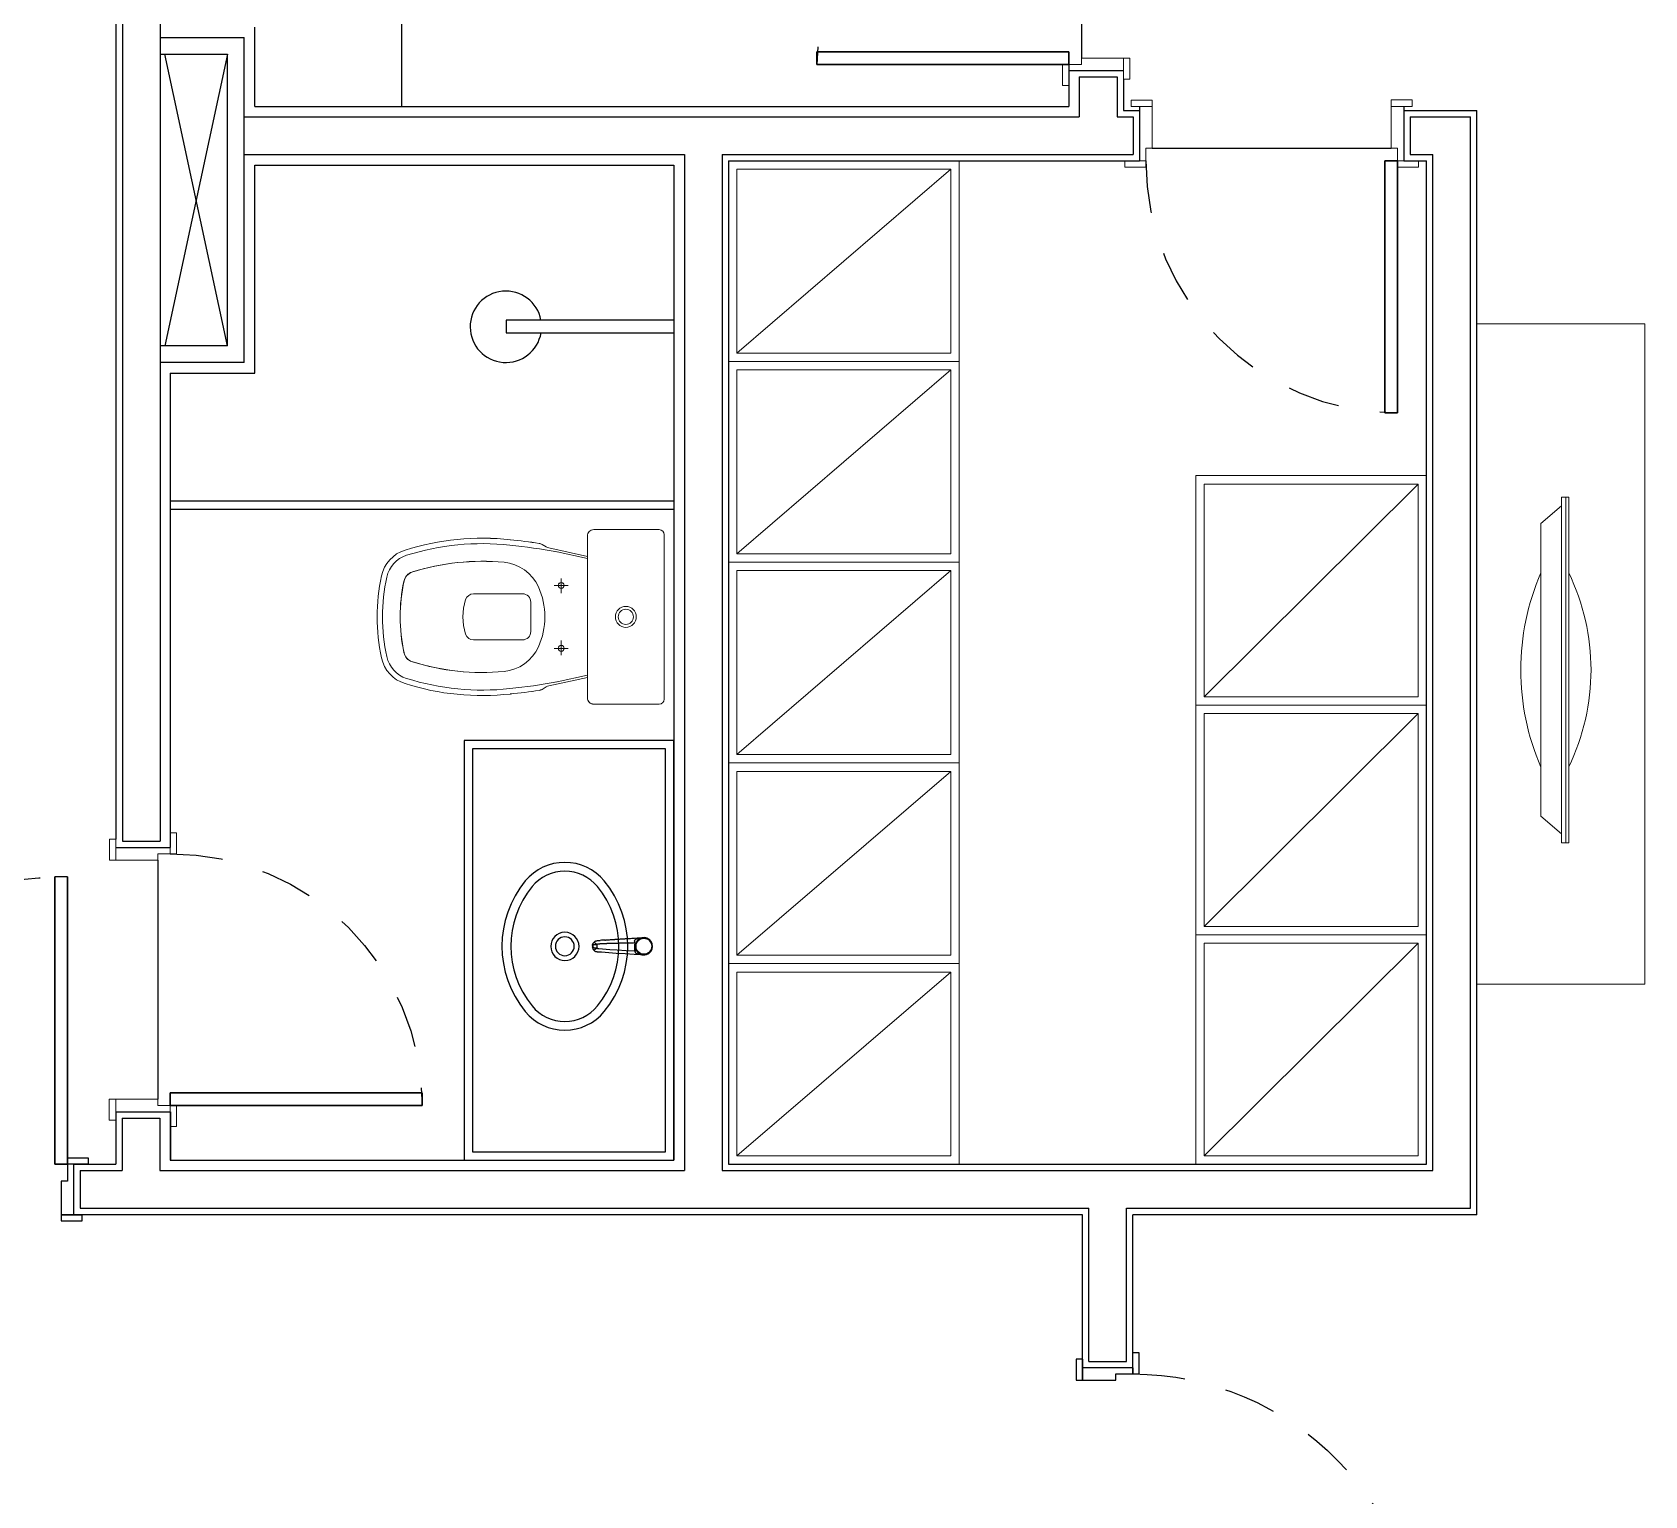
# Model space of a CAD drawing. Header units: millimetres. Extents: x 188.6 to 263.2, y 40.1 to 120.1.
# Drawn here: x 205.116 to 208.959, y 91.815 to 95.302 of the extents above; entities that cross this region are included whole.
import ezdxf

# ---------------------------------------------------------------- set-up
doc = ezdxf.new("R2010")
doc.units = ezdxf.units.MM
doc.linetypes.add('_XREF_APTOS 603 E 604$0$HIDDEN2', pattern=[0.1875, 0.125, -0.0625])
doc.linetypes.add('_XREF_APTOS 603 E 604$0$XREF-TIPO$0$HIDDEN2', pattern=[0.1875, 0.125, -0.0625])
for name, color, linetype in [('_XREF_APTOS 603 E 604$0$A-MC-ALVENARIA', 8, 'Continuous'), ('_XREF_APTOS 603 E 604$0$L-MC-LAYOUT MOLHADO', 8, 'Continuous'), ('_XREF_APTOS 603 E 604$0$R-MC-REBOCO', 8, 'Continuous'), ('_XREF_APTOS 603 E 604$0$V-MC-VISTA2', 8, 'Continuous'), ('_XREF_APTOS 603 E 604$0$V-MC-VISTA3', 8, 'Continuous'), ('_XREF_APTOS 603 E 604$0$XREF-TIPO$0$E-MC-ESQUADRIAS', 8, 'Continuous'), ('_XREF_APTOS 603 E 604$0$XREF-TIPO$0$S-MC-SECÇÃO', 8, 'Continuous'), ('_XREF_APTOS 603 E 604$0$XREF-TIPO$0$V-MC-VISTA2', 8, 'Continuous'), ('ARQ', 8, 'Continuous')]:
    doc.layers.add(name, color=color, linetype=linetype)
doc.layers.add('_XREF_APTOS 603 E 604$0$L-MC-LAYOUT', color=8, linetype='Continuous', lineweight=5)

# ---------------------------------------------------------------- blocks, each defined once
blk = doc.blocks.new('_XREF_APTOS 603 E 604$0$A$C39961784')
at = {"color": 8}
blk.add_line((0.058, 0), (0.058, 0.8239), dxfattribs=at)
for points in [[(0.051, 0), (0.051, 0.8239), (0.0685, 0.8239), (0.0685, 0)], [(0.0685, 0.021), (0.0685, 0.8029), (0.1175, 0.7609), (0.1175, 0.063)]]:
    blk.add_lwpolyline(points, close=True)
for centre, radius, start, end in [((0.528, 0.412), 0.5301, 154.1151, 205.8859), ((-0.4207, 0.4119), 0.5859, 336.7339, 23.267)]:
    blk.add_arc(centre, radius, start, end, dxfattribs=at)
blk = doc.blocks.new('_XREF_APTOS 603 E 604$0$XREF-TIPO$0$A$C281A5909')
at = {"layer": 'ARQ'}
for p, q in [((0.05, 0.755), (0.08, 0.755)), ((0.05, 0.155), (0.05, 0.755)), ((0.08, 0.755), (0.05, 0.755)), ((0.05, 0.755), (0.05, 0.155)), ((0.08, 0.755), (0.08, 0.155)), ((0.08, 0.155), (0.08, 0.755)), ((0.035, 0.025), (0.035, 0.155)), ((0.08, 0.155), (0.05, 0.155)), ((0.05, 0.155), (0.08, 0.155)), ((0.665, 0.025), (0.665, 0.155)), ((0.635, 0.125), (0.065, 0.125))]:
    blk.add_line(p, q, dxfattribs=at)
at = {"layer": 'ARQ', "lineweight": 13}
for p, q in [((0, 0.155), (0, 0.17)), ((0, 0.17), (0.05, 0.17)), ((0, 0.155), (0.05, 0.155)), ((0.05, 0.155), (0.035, 0.155)), ((0.05, 0.155), (0.05, 0.125)), ((0.65, 0.155), (0.65, 0.17)), ((0.65, 0.17), (0.7, 0.17)), ((0.665, 0.155), (0.65, 0.155)), ((0.65, 0.125), (0.65, 0.155)), ((0.65, 0.155), (0.7, 0.155)), ((0.7, 0.17), (0.7, 0.155)), ((0.05, 0.125), (0.065, 0.125)), ((0.065, 0.125), (0.065, 0.0095)), ((0.635, 0.025), (0.635, 0.125)), ((0.635, 0.125), (0.65, 0.125)), ((0.015, 0.0095), (0.015, 0.025)), ((0.065, 0.025), (0.015, 0.025)), ((0.065, 0.0095), (0.015, 0.0095)), ((0.065, 0.0345), (0.065, 0.0195)), ((0.635, 0.01), (0.635, 0.0325)), ((0.685, 0.025), (0.635, 0.025)), ((0.685, 0.01), (0.635, 0.01)), ((0.685, 0.025), (0.685, 0.01))]:
    blk.add_line(p, q, dxfattribs=at)
at = {"layer": 'ARQ', "color": 8, "linetype": '_XREF_APTOS 603 E 604$0$XREF-TIPO$0$HIDDEN2'}
blk.add_arc((0.05, 0.155), 0.6, 0, 90, dxfattribs=at)
blk = doc.blocks.new('_XREF_APTOS 603 E 604$0$A$C2D591F4F')
at = {"layer": 'ARQ'}
for p, q in [((0.1865, 0.1318), (0.1865, 0.132)), ((0.2037, 0.1324), (0.1963, 0.1324)), ((0.203, 0.1425), (0.197, 0.1425)), ((0.1949, 0.0422), (0.2051, 0.0422)), ((0.1949, 0.0404), (0.1949, 0.0422)), ((0.2051, 0.0404), (0.1949, 0.0404)), ((0.2051, 0.0404), (0.2051, 0.0422)), ((0.1794, 0.0224), (0.1794, 0.0222)), ((0.1794, 0.0222), (0.1794, 0.0222)), ((0.2205, 0.0239), (0.2205, 0.0239)), ((0.2205, 0.0239), (0.2205, 0.0235))]:
    blk.add_line(p, q, dxfattribs=at)
for points in [[(0.3556, 0.3031, 0.358974), (0.0444, 0.3031, 0.471698), (0.0444, 0.1149, 0.358974), (0.3556, 0.1149, 0.471698)], [(0.3422, 0.2869, 0.358974), (0.0578, 0.2869, 0.471698), (0.0578, 0.1311, 0.358974), (0.3422, 0.1311, 0.471698)], [(0.2, 0.2315, 1), (0.2, 0.1865, 1)]]:
    blk.add_lwpolyline(points, format="xyb", close=True, dxfattribs=at)
blk.add_lwpolyline([(0.2335, 0.209, 336.274616), (0.2335, 0.2086)], format="xyb", dxfattribs=at)
for points in [[(0.1794, 0.0225, 0), (0.1805, 0.0438, 0), (0.1818, 0.0651, 0), (0.1832, 0.0864, 0), (0.1844, 0.1039, 0), (0.1857, 0.1215, 0), (0.1863, 0.1302, 0), (0.1864, 0.1312, 0), (0.1864, 0.1316, 0), (0.1865, 0.1318, 0)], [(0.1865, 0.132, 0), (0.1865, 0.132, 0), (0.1865, 0.1325, 0), (0.1866, 0.1329, 0), (0.1867, 0.1334, 0), (0.1869, 0.1339, 0), (0.1869, 0.1339, 0)], [(0.1869, 0.1339, 0), (0.1869, 0.1339, 0), (0.1871, 0.1347, 0), (0.1875, 0.1356, 0), (0.1879, 0.1364, 0), (0.1885, 0.1374, 0), (0.1891, 0.1383, 0), (0.1899, 0.1391, 0), (0.1907, 0.1399, 0)], [(0.1963, 0.1324, 0), (0.196, 0.132, 0), (0.1957, 0.1317, 0), (0.1954, 0.1314, 0), (0.1952, 0.131, 0), (0.1951, 0.1307, 0), (0.1949, 0.1303, 0), (0.1948, 0.1298, 0), (0.1947, 0.1293, 0), (0.1946, 0.1287, 0), (0.1946, 0.1281, 0), (0.1939, 0.1194, 0), (0.1926, 0.1019, 0), (0.1914, 0.0844, 0), (0.1901, 0.063, 0), (0.1888, 0.0415, 0)], [(0.1963, 0.1324, 0), (0.1953, 0.1334, 0), (0.1943, 0.1345, 0), (0.1935, 0.1355, 0), (0.1926, 0.1365, 0), (0.192, 0.1375, 0), (0.1914, 0.1383, 0), (0.191, 0.1389, 0), (0.1907, 0.1394, 0), (0.1906, 0.1398, 0), (0.1907, 0.1399, 0)], [(0.1907, 0.1399, 0), (0.1911, 0.1402, 0), (0.1914, 0.1406, 0), (0.1918, 0.1409, 0), (0.192, 0.141, 0), (0.1921, 0.141, 0), (0.1922, 0.1411, 0), (0.1923, 0.1412, 0), (0.1923, 0.1412, 0), (0.1924, 0.1412, 0), (0.1924, 0.1413, 0), (0.1924, 0.1413, 0), (0.1924, 0.1413, 0), (0.1924, 0.1413, 0)], [(0.197, 0.1425, 0), (0.1956, 0.1424, 0), (0.1942, 0.1421, 0), (0.193, 0.1416, 0), (0.1924, 0.1413, 0)], [(0.197, 0.1425, 0), (0.197, 0.1424, 0), (0.1969, 0.1422, 0), (0.1969, 0.142, 0), (0.1969, 0.1418, 0), (0.1969, 0.1415, 0), (0.1969, 0.1411, 0), (0.1968, 0.1407, 0), (0.1968, 0.1402, 0), (0.1968, 0.1397, 0), (0.1967, 0.1392, 0), (0.1967, 0.1386, 0), (0.1966, 0.138, 0), (0.1966, 0.1374, 0), (0.1966, 0.137, 0), (0.1965, 0.1363, 0), (0.1965, 0.1355, 0), (0.1964, 0.1348, 0), (0.1964, 0.1341, 0), (0.1963, 0.1336, 0), (0.1963, 0.133, 0), (0.1963, 0.1324, 0)], [(0.199, 0.1433, 0), (0.1989, 0.1433, 0), (0.1987, 0.1432, 0), (0.1986, 0.1432, 0), (0.1984, 0.1431, 0), (0.1982, 0.1431, 0), (0.198, 0.143, 0), (0.1977, 0.1429, 0), (0.1974, 0.1428, 0), (0.197, 0.1425, 0)], [(0.202, 0.1433, 0), (0.201, 0.1434, 0), (0.2003, 0.1434, 0), (0.1995, 0.1434, 0), (0.1988, 0.1434, 0), (0.198, 0.1433, 0)], [(0.198, 0.1433, 0), (0.199, 0.1433, 0)], [(0.201, 0.1433, 0), (0.2008, 0.1433, 0), (0.2006, 0.1433, 0), (0.2005, 0.1434, 0), (0.2005, 0.1434, 0), (0.2004, 0.1434, 0), (0.2003, 0.1434, 0), (0.2002, 0.1434, 0), (0.2002, 0.1434, 0), (0.2001, 0.1434, 0), (0.2001, 0.1434, 0), (0.2, 0.1434, 0), (0.2, 0.1434, 0), (0.1999, 0.1434, 0), (0.1999, 0.1434, 0), (0.1998, 0.1434, 0), (0.1998, 0.1434, 0), (0.1996, 0.1434, 0), (0.1995, 0.1434, 0), (0.1994, 0.1433, 0), (0.1993, 0.1433, 0), (0.199, 0.1433, 0)], [(0.203, 0.1425, 0), (0.2026, 0.1427, 0), (0.2022, 0.1429, 0), (0.2018, 0.1431, 0), (0.2016, 0.1431, 0), (0.2014, 0.1432, 0), (0.2012, 0.1432, 0), (0.2011, 0.1433, 0), (0.201, 0.1433, 0), (0.201, 0.1433, 0)], [(0.201, 0.1433, 0), (0.202, 0.1433, 0), (0.202, 0.1433, 0)], [(0.2037, 0.1324, 0), (0.2036, 0.1331, 0), (0.2036, 0.1338, 0), (0.2035, 0.1346, 0), (0.2035, 0.1353, 0), (0.2034, 0.136, 0), (0.2034, 0.1366, 0), (0.2034, 0.1373, 0), (0.2033, 0.138, 0), (0.2033, 0.1386, 0), (0.2032, 0.1392, 0), (0.2032, 0.1396, 0), (0.2032, 0.14, 0), (0.2031, 0.1404, 0), (0.2031, 0.1408, 0), (0.2031, 0.1413, 0), (0.203, 0.1416, 0), (0.203, 0.1419, 0), (0.203, 0.1422, 0), (0.203, 0.1424, 0), (0.203, 0.1425, 0)], [(0.203, 0.1425, 0), (0.2044, 0.1424, 0), (0.2057, 0.1421, 0), (0.207, 0.1416, 0), (0.2075, 0.1413, 0)], [(0.2031, 0.1431, 0), (0.2035, 0.1431, 0), (0.204, 0.1429, 0), (0.2045, 0.1427, 0), (0.205, 0.1426, 0), (0.2055, 0.1424, 0), (0.206, 0.1421, 0), (0.2066, 0.1418, 0), (0.207, 0.1416, 0)], [(0.2037, 0.1324, 0), (0.204, 0.1327, 0), (0.2044, 0.1331, 0), (0.2048, 0.1335, 0), (0.2051, 0.134, 0), (0.2055, 0.1344, 0), (0.2059, 0.1348, 0), (0.2063, 0.1352, 0), (0.2066, 0.1357, 0), (0.207, 0.1361, 0), (0.2073, 0.1365, 0), (0.2076, 0.1369, 0), (0.2079, 0.1373, 0), (0.2082, 0.1377, 0), (0.2084, 0.138, 0), (0.2087, 0.1383, 0), (0.2088, 0.1386, 0), (0.209, 0.1389, 0), (0.2091, 0.1391, 0), (0.2092, 0.1393, 0), (0.2093, 0.1395, 0), (0.2093, 0.1396, 0), (0.2093, 0.1397, 0), (0.2093, 0.1398, 0), (0.2093, 0.1399, 0)], [(0.2079, 0.0421, 0), (0.2078, 0.0453, 0), (0.2077, 0.0486, 0), (0.2076, 0.0522, 0), (0.2075, 0.056, 0), (0.2075, 0.0595, 0), (0.2074, 0.0631, 0), (0.2074, 0.0642, 0), (0.2073, 0.0652, 0), (0.2073, 0.0662, 0), (0.2073, 0.0672, 0), (0.2073, 0.0682, 0), (0.2072, 0.0739, 0), (0.2071, 0.0795, 0), (0.2071, 0.0806, 0), (0.207, 0.0817, 0), (0.207, 0.0828, 0), (0.207, 0.0839, 0), (0.207, 0.0851, 0), (0.2069, 0.0862, 0), (0.2069, 0.0873, 0), (0.2069, 0.0884, 0), (0.2068, 0.0922, 0), (0.2067, 0.0959, 0), (0.2066, 0.0994, 0), (0.2065, 0.1029, 0), (0.2064, 0.1057, 0), (0.2063, 0.1085, 0), (0.2063, 0.1092, 0), (0.2062, 0.1099, 0), (0.2062, 0.1106, 0), (0.2062, 0.1113, 0), (0.2061, 0.112, 0), (0.2061, 0.1127, 0), (0.206, 0.1148, 0), (0.2059, 0.1168, 0), (0.2058, 0.1189, 0), (0.2057, 0.1209, 0), (0.2056, 0.1229, 0), (0.2055, 0.1248, 0), (0.2055, 0.1252, 0), (0.2054, 0.1256, 0), (0.2054, 0.126, 0), (0.2054, 0.1264, 0), (0.2054, 0.1267, 0), (0.2053, 0.1271, 0), (0.2053, 0.1275, 0), (0.2053, 0.1278, 0), (0.2053, 0.1282, 0), (0.2052, 0.1286, 0), (0.2052, 0.1289, 0), (0.2052, 0.1292, 0), (0.2052, 0.1294, 0), (0.2051, 0.1296, 0), (0.2051, 0.1298, 0), (0.2051, 0.13, 0), (0.205, 0.1302, 0), (0.205, 0.1303, 0), (0.2049, 0.1305, 0), (0.2049, 0.1306, 0), (0.2047, 0.131, 0), (0.2045, 0.1313, 0), (0.2043, 0.1316, 0), (0.2041, 0.1318, 0), (0.2039, 0.1321, 0), (0.2037, 0.1324, 0)], [(0.2093, 0.1399, 0), (0.2101, 0.1391, 0), (0.2108, 0.1382, 0), (0.2115, 0.1373, 0), (0.212, 0.1364, 0), (0.2124, 0.1357, 0), (0.2127, 0.1351, 0), (0.2129, 0.1344, 0), (0.213, 0.1342, 0)], [(0.213, 0.1342, 0), (0.213, 0.1339, 0), (0.2132, 0.1334, 0), (0.2133, 0.1329, 0), (0.2133, 0.1326, 0), (0.2133, 0.1325, 0), (0.2134, 0.1325, 0), (0.2134, 0.1324, 0), (0.2134, 0.1324, 0), (0.2134, 0.1324, 0), (0.2134, 0.1324, 0), (0.2134, 0.1324, 0), (0.2134, 0.1324, 0), (0.2134, 0.1324, 0), (0.2134, 0.1324, 0), (0.2134, 0.1324, 0), (0.2135, 0.1312, 0), (0.2136, 0.1304, 0), (0.2136, 0.1297, 0), (0.2137, 0.1289, 0), (0.2138, 0.1282, 0), (0.2138, 0.1275, 0), (0.2139, 0.1268, 0), (0.2139, 0.1263, 0), (0.214, 0.1257, 0), (0.214, 0.1251, 0), (0.214, 0.1247, 0)], [(0.2149, 0.1134, 0), (0.2149, 0.1126, 0), (0.215, 0.1121, 0), (0.215, 0.1117, 0), (0.2151, 0.1111, 0), (0.2151, 0.1106, 0), (0.2151, 0.1101, 0), (0.2152, 0.1098, 0), (0.2152, 0.1095, 0), (0.2152, 0.1092, 0), (0.2153, 0.1076, 0), (0.2154, 0.1059, 0), (0.2156, 0.104, 0), (0.2157, 0.1022, 0), (0.2158, 0.1002, 0), (0.216, 0.0982, 0), (0.2161, 0.0964, 0), (0.2162, 0.0947, 0), (0.2163, 0.0929, 0), (0.2165, 0.0911, 0), (0.2165, 0.0906, 0), (0.2165, 0.09, 0), (0.2165, 0.0899, 0), (0.2165, 0.0898, 0), (0.2166, 0.0896, 0), (0.2166, 0.0894, 0), (0.2166, 0.089, 0), (0.2166, 0.0884, 0), (0.2167, 0.0876, 0), (0.2168, 0.0868, 0), (0.2168, 0.0866, 0)], [(0.2168, 0.0866, 0), (0.2168, 0.0858, 0), (0.2169, 0.0846, 0), (0.217, 0.0838, 0), (0.217, 0.0829, 0), (0.217, 0.0826, 0), (0.217, 0.0824, 0), (0.2171, 0.0821, 0), (0.2171, 0.0818, 0), (0.2171, 0.0816, 0), (0.2171, 0.0813, 0), (0.2173, 0.0785, 0), (0.2175, 0.0759, 0), (0.2176, 0.0734, 0), (0.2178, 0.0711, 0), (0.2179, 0.0697, 0), (0.218, 0.068, 0), (0.2181, 0.0663, 0), (0.2182, 0.0647, 0), (0.2183, 0.0631, 0), (0.2185, 0.0596, 0), (0.2187, 0.0561, 0), (0.2189, 0.0527, 0), (0.2191, 0.0491, 0), (0.2195, 0.0426, 0), (0.2198, 0.0362, 0), (0.2202, 0.03, 0), (0.2205, 0.0239, 0)], [(0.1811, 0.0348, 0), (0.1813, 0.0357, 0), (0.1816, 0.0366, 0), (0.1819, 0.0374, 0), (0.1824, 0.0382, 0), (0.1827, 0.0387, 0), (0.183, 0.0392, 0), (0.1833, 0.0395, 0), (0.1836, 0.0397, 0), (0.1839, 0.04, 0), (0.1842, 0.0402, 0), (0.1846, 0.0404, 0), (0.1849, 0.0405, 0), (0.1852, 0.0406, 0), (0.1854, 0.0407, 0), (0.1858, 0.0408, 0), (0.1864, 0.0409, 0), (0.1869, 0.041, 0), (0.1873, 0.041, 0), (0.1877, 0.0411, 0), (0.1881, 0.0412, 0), (0.1883, 0.0413, 0), (0.1885, 0.0413, 0), (0.1886, 0.0414, 0), (0.1888, 0.0415, 0)], [(0.1888, 0.0415, 0), (0.1903, 0.0418, 0), (0.1918, 0.0421, 0), (0.1933, 0.0422, 0), (0.1949, 0.0422, 0)], [(0.1896, 0.0382, 0), (0.1892, 0.0401, 0), (0.1888, 0.0415, 0)], [(0.2177, 0.0314, 0), (0.2172, 0.0321, 0), (0.2165, 0.033, 0), (0.2158, 0.034, 0), (0.2148, 0.035, 0), (0.2138, 0.0359, 0), (0.2126, 0.0369, 0), (0.2113, 0.0377, 0), (0.2104, 0.0382, 0), (0.2095, 0.0387, 0), (0.2086, 0.0392, 0), (0.2076, 0.0396, 0)], [(0.2079, 0.0421, 0), (0.2079, 0.0421, 0), (0.2081, 0.0421, 0), (0.2083, 0.0421, 0), (0.2085, 0.042, 0), (0.2088, 0.0421, 0), (0.2091, 0.0421, 0), (0.2099, 0.0422, 0), (0.2107, 0.0424, 0), (0.2112, 0.0425, 0), (0.2117, 0.0425, 0), (0.2121, 0.0426, 0), (0.2124, 0.0426, 0), (0.2128, 0.0426, 0), (0.213, 0.0425, 0), (0.2133, 0.0425, 0), (0.2136, 0.0424, 0), (0.2139, 0.0424, 0), (0.2142, 0.0423, 0), (0.2146, 0.0421, 0), (0.215, 0.0419, 0), (0.2152, 0.0417, 0), (0.2154, 0.0416, 0), (0.2158, 0.0412, 0), (0.2161, 0.0409, 0), (0.2164, 0.0405, 0), (0.2167, 0.0401, 0), (0.2171, 0.0394, 0), (0.2174, 0.0387, 0), (0.2176, 0.0381, 0), (0.2179, 0.0375, 0)], [(0.1794, 0.0225, 0), (0.1794, 0.0225, 0), (0.1794, 0.0225, 0), (0.1794, 0.0225, 0), (0.1794, 0.0225, 0), (0.1794, 0.0225, 0), (0.1794, 0.0225, 0), (0.1794, 0.0225, 0), (0.1794, 0.0226, 0), (0.1794, 0.0226, 0), (0.1794, 0.0227, 0), (0.1794, 0.0227, 0), (0.1794, 0.0229, 0), (0.1795, 0.0238, 0), (0.1796, 0.0247, 0), (0.18, 0.0284, 0), (0.1806, 0.0321, 0), (0.1811, 0.0348, 0)], [(0.1814, 0.0297, 0), (0.1818, 0.0308, 0), (0.1819, 0.0321, 0), (0.1816, 0.0334, 0), (0.1811, 0.0348, 0)], [(0.1896, 0.0382, 0), (0.1885, 0.0376, 0), (0.1871, 0.0365, 0), (0.1857, 0.0354, 0), (0.1848, 0.0345, 0), (0.184, 0.0336, 0), (0.1833, 0.0328, 0), (0.1827, 0.0319, 0), (0.182, 0.0308, 0), (0.1814, 0.0297, 0)], [(0.2177, 0.0314, 0), (0.2172, 0.0325, 0), (0.217, 0.0338, 0), (0.2171, 0.0352, 0), (0.2175, 0.0366, 0), (0.2179, 0.0375, 0)], [(0.2179, 0.0375, 0), (0.2186, 0.0348, 0), (0.2193, 0.032, 0), (0.2199, 0.0284, 0), (0.2202, 0.0264, 0), (0.2204, 0.0252, 0), (0.2204, 0.0245, 0), (0.2204, 0.0242, 0), (0.2204, 0.0242, 0), (0.2205, 0.0241, 0), (0.2205, 0.024, 0), (0.2205, 0.024, 0), (0.2205, 0.0239, 0), (0.2205, 0.0239, 0), (0.2205, 0.0239, 0), (0.2205, 0.0239, 0), (0.2205, 0.0239, 0), (0.2205, 0.0239, 0)]]:
    blk.add_polyline3d(points, dxfattribs=at)
blk.add_circle((0.2, 0.0206), 0.0191, dxfattribs=at)
for centre, radius, start, end in [((0.1998, 0.1299), 0.0136, 102.4001, 123.0332), ((0.1992, 0.1325), 0.0109, 96.4456, 102.3614), ((0.2007, 0.1325), 0.0109, 77.2283, 83.0963), ((0.2001, 0.13), 0.0135, 47.2407, 56.8896), ((-2.8004, -0.1088), 3.0235, 4.2155, 4.4292), ((0.2, 0.0206), 0.0204, 104.4666, 75.5334), ((0.2, 0.0206), 0.0195, 0, 180), ((0.2, 0.0206), 0.0195, 90, 180), ((0.1999, 0.0205), 0.0205, 104.0619, 120.0027), ((0.2, 0.0206), 0.0195, 0, 90), ((0.2052, 0.0157), 0.0265, 84.0406, 90.134), ((0.2001, 0.0205), 0.0205, 68.4737, 75.9324), ((0.7771, -0.0201), 0.5726, 173.7595, 174.015), ((0.2, 0.0206), 0.0207, 180, 31.2083), ((0.2, 0.0206), 0.0207, 154.1045, 180), ((0.2, 0.0206), 0.0195, 180, 0)]:
    blk.add_arc(centre, radius, start, end, dxfattribs=at)
blk = doc.blocks.new('_XREF_APTOS 603 E 604$0$CHUVEIRO')
for p, q in [((216.39, 104.5199), (216.39, 104.9199)), ((216.39, 104.9199), (216.42, 104.9199)), ((216.42, 104.9199), (216.42, 104.5199))]:
    blk.add_line(p, q)
at = {"extrusion": (0, 0, -1)}
blk.add_ellipse((216.4058, 104.9204), major_axis=(-0.0851, 0), ratio=1, start_param=4.898771, end_param=10.827741, dxfattribs=at)
blk = doc.blocks.new('_XREF_APTOS 603 E 604$0$A$C433F3541')
at = {"layer": 'ARQ'}
for p, q in [((0.05, 0.135), (0.05, 0.82)), ((0.05, 0.82), (0.05, 0.135)), ((0.05, 0.82), (0.08, 0.82)), ((0.08, 0.82), (0.08, 0.135)), ((0.08, 0.135), (0.08, 0.82)), ((0, 0.15), (0.05, 0.15)), ((0, 0.135), (0, 0.15)), ((0, 0.135), (0.05, 0.135)), ((0.035, 0.015), (0.035, 0.135)), ((0.05, 0.14), (0.05, 0.095)), ((0.08, 0.135), (0.05, 0.135)), ((0.05, 0.135), (0.08, 0.135)), ((0.75, 0.15), (0.8, 0.15)), ((0.75, 0.135), (0.75, 0.15)), ((0.75, 0.095), (0.75, 0.14)), ((0.765, 0.135), (0.75, 0.135)), ((0.75, 0.135), (0.8, 0.135)), ((0.765, 0.135), (0.765, 0.015)), ((0.8, 0.15), (0.8, 0.135)), ((0.05, 0.095), (0.065, 0.095)), ((0.065, 0.095), (0.065, 0.015)), ((0.735, 0.095), (0.75, 0.095)), ((0.735, 0.015), (0.735, 0.095)), ((0.015, 0), (0.015, 0.015)), ((0.065, 0.015), (0.015, 0.015)), ((0.065, 0), (0.015, 0)), ((0.035, 0.015), (0.065, 0.015)), ((0.065, 0.015), (0.065, 0)), ((0.735, 0), (0.735, 0.015)), ((0.735, 0.015), (0.775, 0.015)), ((0.785, 0.015), (0.735, 0.015)), ((0.785, 0), (0.735, 0)), ((0.785, 0.015), (0.785, 0))]:
    blk.add_line(p, q, dxfattribs=at)
at = {"layer": 'ARQ', "color": 8, "linetype": '_XREF_APTOS 603 E 604$0$HIDDEN2'}
blk.add_arc((0.0627, 0.1328), 0.6873, 0.1848, 91.0562, dxfattribs=at)
blk = doc.blocks.new('_XREF_APTOS 603 E 604$0$A$C50AA2380')
at = {"layer": '_XREF_APTOS 603 E 604$0$L-MC-LAYOUT', "extrusion": (0, 0, -1)}
for p, q in [((0.0686, 0.2914), (0.0745, 0.2813)), ((0.0972, 0.1833), (0.0767, 0.2756)), ((0.3854, 0.1833), (0.4059, 0.2756)), ((0.414, 0.2914), (0.4081, 0.2813)), ((0.1846, 0.2457), (0.1498, 0.2457)), ((0.1663, 0.2627), (0.1663, 0.2293)), ((0.2979, 0.2457), (0.3328, 0.2457)), ((0.3163, 0.2627), (0.3163, 0.2293)), ((0.0334, 0.1683), (0.0334, 0.0123)), ((0.0484, 0.1833), (0.4342, 0.1833)), ((0.4492, 0.1683), (0.4492, 0.0123)), ((0.0454, 0.0003), (0.4372, 0.0003))]:
    blk.add_line(p, q, dxfattribs=at)
at = {"layer": '_XREF_APTOS 603 E 604$0$L-MC-LAYOUT', "color": 9, "extrusion": (0, 0, -1)}
for p, q in [((0.1025, 0.1833), (0.0864, 0.2557)), ((0.3801, 0.1833), (0.3962, 0.2557))]:
    blk.add_line(p, q, dxfattribs=at)
blk.add_lwpolyline([(-0.2001, 0.4735, -0.323845), (-0.1863, 0.4545), (-0.1863, 0.3382, -0.414214), (-0.2063, 0.3182), (-0.2763, 0.3182, -0.414214), (-0.2963, 0.3382), (-0.2963, 0.4545, -0.000018), (-0.2963, 0.4545, -0.323824), (-0.2825, 0.4735, -0.160379), (-0.2001, 0.4735, 0.160379)], format="xyb", dxfattribs=at)
at = {"layer": '_XREF_APTOS 603 E 604$0$L-MC-LAYOUT', "extrusion": (0, 0, -1)}
blk.add_lwpolyline([(-0.3127, 0.2999, 0.105502), (-0.2413, 0.2847, 0.105502), (-0.1699, 0.2999)], format="xyb", dxfattribs=at)
at = {"layer": '_XREF_APTOS 603 E 604$0$L-MC-LAYOUT'}
for centre in [(0.1663, 0.2457), (0.3163, 0.2457)]:
    blk.add_circle(centre, 0.007, dxfattribs=at)
at = {"layer": '_XREF_APTOS 603 E 604$0$L-MC-LAYOUT', "extrusion": (0, 0, -1)}
for radius in [0.025, 0.018]:
    blk.add_circle((-0.2413, 0.0918), radius, dxfattribs=at)
for centre, radius, start, end in [((-0.1613, 0.593), 0.083, 17.5138, 77.8297), ((-0.2412, 0.2221), 0.4624, 77.837, 90.0069), ((-0.2413, 0.2221), 0.4624, 89.9931, 102.163), ((-0.3213, 0.593), 0.083, 102.1703, 162.4862), ((-0.6665, 0.4336), 0.6127, 353.7289, 17.51), ((-0.1613, 0.593), 0.028, 17.5066, 77.8279), ((-0.2413, 0.2221), 0.4074, 77.8291, 90.0002), ((-0.2412, 0.2222), 0.4074, 90.0119, 102.0081), ((0.1839, 0.4336), 0.6127, 162.49, 186.2711), ((-0.6665, 0.4337), 0.5577, 354.6802, 17.5085), ((0.1839, 0.4337), 0.5577, 162.6211, 185.3198), ((-1.5608, 0.5207), 1.5111, 351.5285, 354.1727), ((-0.2107, 0.3912), 0.0999, 294.0885, 354.6746), ((-0.2719, 0.3912), 0.0999, 185.3254, 245.9115), ((1.08, 0.5212), 1.513, 185.8403, 188.4774), ((-0.0859, 0.3014), 0.02, 329.8981, 351.5901), ((-0.0572, 0.2713), 0.02, 149.925, 167.6324), ((-0.4255, 0.2712), 0.0201, 12.5492, 30.1035), ((-0.3966, 0.3014), 0.02, 188.5565, 210.108), ((-0.0484, 0.1683), 0.015, 359.9948, 90.0052), ((-0.4342, 0.1683), 0.015, 89.9948, 180.0052), ((-0.0454, 0.0123), 0.012, 270.0046, 359.9954), ((-0.4372, 0.0123), 0.012, 180.0046, 269.9954)]:
    blk.add_arc(centre, radius, start, end, dxfattribs=at)
at = {"layer": '_XREF_APTOS 603 E 604$0$L-MC-LAYOUT', "color": 9, "extrusion": (0, 0, -1)}
for centre, radius, start, end in [((-0.1613, 0.593), 0.07, 17.5106, 77.832), ((-0.2413, 0.2221), 0.4494, 77.8311, 90.0006), ((-0.2413, 0.2221), 0.4494, 89.9994, 102.1689), ((-0.3213, 0.593), 0.07, 102.168, 162.4894), ((-0.6665, 0.4337), 0.5997, 353.7335, 17.5088), ((0.1839, 0.4337), 0.5997, 162.4912, 186.2665), ((-1.5611, 0.5234), 1.4988, 349.7178, 354.049), ((1.0785, 0.5234), 1.4988, 185.951, 190.2822)]:
    blk.add_arc(centre, radius, start, end, dxfattribs=at)
at = {"layer": '_XREF_APTOS 603 E 604$0$L-MC-LAYOUT'}
blk.add_arc((0.3197, 0.5913), 0.03, 17.3789, 77.9919, dxfattribs=at)
blk = doc.blocks.new('_XREF_APTOS 603 E 604$0$vasosanit')
at = {"layer": '_XREF_APTOS 603 E 604$0$L-MC-LAYOUT', "color": 8, "extrusion": (0, 0, -1)}
for p, q in [((217.5781, 108.4194), (217.5839, 108.4094)), ((217.6066, 108.3113), (217.5861, 108.4037)), ((217.8949, 108.3113), (217.9154, 108.4037)), ((217.9234, 108.4194), (217.9176, 108.4094)), ((217.612, 108.3113), (217.5958, 108.3838)), ((217.6941, 108.3738), (217.6592, 108.3738)), ((217.6758, 108.3908), (217.6758, 108.3574)), ((217.8074, 108.3738), (217.8423, 108.3738)), ((217.8257, 108.3908), (217.8257, 108.3574)), ((217.8895, 108.3113), (217.9057, 108.3838)), ((217.5428, 108.2963), (217.5428, 108.1404)), ((217.5578, 108.3113), (217.9436, 108.3113)), ((217.9586, 108.2963), (217.9586, 108.1404)), ((217.5548, 108.1284), (217.9466, 108.1284))]:
    blk.add_line(p, q, dxfattribs=at)
for points in [[(-217.7095, 108.6016, -0.323845), (-217.6958, 108.5826), (-217.6958, 108.4663, -0.414214), (-217.7158, 108.4463), (-217.7857, 108.4463, -0.414214), (-217.8057, 108.4663), (-217.8057, 108.5826, -0.000018), (-217.8057, 108.5826, -0.323824), (-217.792, 108.6016, -0.160379), (-217.7095, 108.6016, 0.160379)], [(-217.8221, 108.428, 0.105502), (-217.7507, 108.4128, 0.105502), (-217.6793, 108.428)]]:
    blk.add_lwpolyline(points, format="xyb", dxfattribs=at)
at = {"layer": '_XREF_APTOS 603 E 604$0$L-MC-LAYOUT', "color": 8}
for centre in [(217.6758, 108.3738), (217.8257, 108.3738)]:
    blk.add_circle(centre, 0.007, dxfattribs=at)
at = {"layer": '_XREF_APTOS 603 E 604$0$L-MC-LAYOUT', "color": 8, "extrusion": (0, 0, -1)}
for radius in [0.025, 0.018]:
    blk.add_circle((-217.7507, 108.2199), radius, dxfattribs=at)
for centre, radius, start, end in [((-217.6707, 108.7211), 0.083, 17.5138, 77.8297), ((-217.6707, 108.7211), 0.07, 17.5106, 77.832), ((-217.7507, 108.3502), 0.4624, 77.837, 90.0069), ((-217.7507, 108.3502), 0.4494, 77.8311, 90.0006), ((-217.7508, 108.3502), 0.4624, 89.9931, 102.163), ((-217.7507, 108.3502), 0.4494, 89.9994, 102.1689), ((-217.8307, 108.7211), 0.07, 102.168, 162.4894), ((-217.8307, 108.7211), 0.083, 102.1703, 162.4862), ((-218.176, 108.5617), 0.6127, 353.7289, 17.51), ((-218.1759, 108.5618), 0.5997, 353.7335, 17.5088), ((-217.6707, 108.7211), 0.028, 17.5066, 77.8279), ((-217.7507, 108.3502), 0.4074, 77.8291, 90.0002), ((-217.7507, 108.3502), 0.4074, 90.0119, 102.0081), ((-217.3255, 108.5618), 0.5997, 162.4912, 186.2665), ((-217.3255, 108.5617), 0.6127, 162.49, 186.2711), ((-218.176, 108.5617), 0.5577, 354.6802, 17.5085), ((-217.3255, 108.5617), 0.5577, 162.6211, 185.3198), ((-217.7201, 108.5193), 0.0999, 294.0885, 354.6746), ((-217.7813, 108.5193), 0.0999, 185.3254, 245.9115), ((-219.0702, 108.6488), 1.5111, 351.5285, 354.1727), ((-219.0705, 108.6514), 1.4988, 349.7178, 354.049), ((-216.431, 108.6514), 1.4988, 185.951, 190.2822), ((-216.4294, 108.6493), 1.513, 185.8403, 188.4774), ((-217.5953, 108.4294), 0.02, 329.8981, 351.5901), ((-217.5666, 108.3994), 0.02, 149.925, 167.6324), ((-217.9349, 108.3993), 0.0201, 12.5492, 30.1035), ((-217.9061, 108.4295), 0.02, 188.5565, 210.108), ((-217.5578, 108.2963), 0.015, 359.9948, 90.0052), ((-217.9437, 108.2963), 0.015, 89.9948, 180.0052), ((-217.5548, 108.1404), 0.012, 270.0046, 359.9954), ((-217.9466, 108.1404), 0.012, 180.0046, 269.9954)]:
    blk.add_arc(centre, radius, start, end, dxfattribs=at)
at = {"layer": '_XREF_APTOS 603 E 604$0$L-MC-LAYOUT', "color": 8}
blk.add_arc((217.8292, 108.7194), 0.03, 17.3789, 77.9919, dxfattribs=at)
blk = doc.blocks.new('A$C0BE265FA')
at = {"layer": '_XREF_APTOS 603 E 604$0$A-MC-ALVENARIA'}
for p, q in [((-5.9, 8.9851), (-5.9, 5.4801)), ((-5.99, 8.7751), (-5.99, 5.4801)), ((-6.006, 8.7601), (-6.006, 5.4851)), ((-3.7101, 7.3011), (-3.7101, 7.2061)), ((-3.7101, 7.3011), (-3.6201, 7.3011)), ((-3.6201, 7.3011), (-3.6201, 7.2061)), ((-5.6998, 7.2061), (-3.7101, 7.2061)), ((-3.6201, 7.2061), (-3.5818, 7.2061)), ((-3.5818, 7.2061), (-3.5818, 7.1161)), ((-2.9218, 7.2061), (-2.7777, 7.2061)), ((-2.9218, 7.2061), (-2.9218, 7.1161)), ((-2.7777, 4.6054), (-2.7777, 7.2061)), ((-5.6998, 7.1161), (-4.651, 7.1161)), ((-4.651, 7.1161), (-4.651, 4.6951)), ((-4.561, 7.1161), (-4.2854, 7.1161)), ((-4.561, 7.1161), (-4.561, 4.6951)), ((-4.2854, 7.1161), (-3.5818, 7.1161)), ((-2.9218, 7.1161), (-2.8677, 7.1161)), ((-2.8677, 4.6951), (-2.8677, 7.1161)), ((-5.99, 5.4801), (-5.9, 5.4801)), ((-5.991, 4.8201), (-5.991, 4.6951)), ((-5.991, 4.8201), (-5.991, 4.6951)), ((-5.991, 4.8201), (-5.901, 4.8201)), ((-5.901, 4.8201), (-5.901, 4.6951)), ((-5.901, 4.8201), (-5.901, 4.6951)), ((-6.091, 4.6951), (-5.991, 4.6951)), ((-6.091, 4.6951), (-6.091, 4.6054)), ((-5.901, 4.6951), (-4.651, 4.6951)), ((-4.561, 4.6951), (-2.8677, 4.6951)), ((-6.091, 4.6054), (-3.6877, 4.6054)), ((-3.6877, 4.2405), (-3.6877, 4.6054)), ((-3.5977, 4.6054), (-2.7777, 4.6054)), ((-3.5977, 4.2405), (-3.5977, 4.6054)), ((-3.6877, 4.2405), (-3.5977, 4.2405))]:
    blk.add_line(p, q, dxfattribs=at)
at = {"layer": '_XREF_APTOS 603 E 604$0$L-MC-LAYOUT'}
for p, q in [((-4.016, 7.0811), (-4.526, 6.6429)), ((-3.996, 6.6229), (-3.996, 4.7101)), ((-4.016, 6.6029), (-4.526, 6.1647)), ((-2.8827, 6.3511), (-3.4327, 6.3511)), ((-3.4327, 6.3511), (-3.4327, 4.7101)), ((-2.9027, 6.3311), (-3.4127, 5.8241)), ((-2.8827, 6.2555), (-2.8827, 4.7101)), ((-4.016, 6.1247), (-4.526, 5.6865)), ((-2.8827, 6.1447), (-2.8827, 4.7101)), ((-2.8827, 5.8041), (-3.4327, 5.8041)), ((-2.9027, 5.7841), (-3.4127, 5.2771)), ((-3.996, 5.6665), (-4.546, 5.6665)), ((-4.016, 5.6465), (-4.526, 5.2083)), ((-2.8827, 5.4416), (-2.8827, 4.8861)), ((-2.8827, 5.2571), (-3.4327, 5.2571)), ((-2.9027, 5.2371), (-3.4127, 4.7301)), ((-3.996, 5.1883), (-4.546, 5.1883)), ((-4.016, 5.1683), (-4.526, 4.7301))]:
    blk.add_line(p, q, dxfattribs=at)
for points in [[(-3.996, 7.1011), (-4.546, 7.1011), (-4.546, 6.6229), (-3.996, 6.6229)], [(-4.016, 7.0811), (-4.526, 7.0811), (-4.526, 6.6429), (-4.016, 6.6429)], [(-2.7627, 5.1394), (-2.3627, 5.1394), (-2.3627, 6.713), (-2.7627, 6.713)], [(-3.996, 6.6229), (-4.546, 6.6229), (-4.546, 6.1447), (-3.996, 6.1447)], [(-4.016, 6.6029), (-4.526, 6.6029), (-4.526, 6.1647), (-4.016, 6.1647)], [(-2.9027, 6.3311), (-3.4127, 6.3311), (-3.4127, 5.8241), (-2.9027, 5.8241)], [(-4.016, 6.1247), (-4.526, 6.1247), (-4.526, 5.6865), (-4.016, 5.6865)], [(-2.9027, 5.7841), (-3.4127, 5.7841), (-3.4127, 5.2771), (-2.9027, 5.2771)], [(-4.016, 5.6465), (-4.526, 5.6465), (-4.526, 5.2083), (-4.016, 5.2083)], [(-2.9027, 5.2371), (-3.4127, 5.2371), (-3.4127, 4.7301), (-2.9027, 4.7301)], [(-4.016, 5.1683), (-4.526, 5.1683), (-4.526, 4.7301), (-4.016, 4.7301)]]:
    blk.add_lwpolyline(points, close=True, dxfattribs=at)
at = {"layer": '_XREF_APTOS 603 E 604$0$L-MC-LAYOUT MOLHADO'}
blk.add_line((-5.176, 5.7051), (-5.176, 4.7201), dxfattribs=at)
for points in [[(-5.176, 4.7201), (-4.676, 4.7201), (-4.676, 5.7201), (-5.176, 5.7201)], [(-5.156, 4.7401), (-4.696, 4.7401), (-4.696, 5.7001), (-5.156, 5.7001)]]:
    blk.add_lwpolyline(points, close=True, dxfattribs=at)
at = {"layer": '_XREF_APTOS 603 E 604$0$R-MC-REBOCO'}
for p, q in [((-5.6748, 7.2311), (-5.6748, 7.4201)), ((-3.7351, 7.3611), (-3.7351, 7.2311)), ((-3.6051, 7.2961), (-3.6051, 7.2211)), ((-5.6748, 7.2311), (-3.7351, 7.2311)), ((-3.6051, 7.2211), (-3.5668, 7.2211)), ((-2.9368, 7.2211), (-2.7627, 7.2211)), ((-2.7627, 4.5901), (-2.7627, 7.2211)), ((-5.6748, 7.0911), (-4.676, 7.0911)), ((-5.6748, 6.5954), (-5.6748, 7.0911)), ((-4.676, 7.0911), (-4.676, 4.7201)), ((-4.546, 7.1011), (-3.5668, 7.1011)), ((-4.546, 7.1011), (-4.546, 4.7101)), ((-2.9368, 7.1011), (-2.8827, 7.1011)), ((-2.8827, 4.7101), (-2.8827, 7.1011)), ((-5.876, 6.5954), (-5.876, 5.4651)), ((-5.876, 6.5954), (-5.6748, 6.5954)), ((-6.006, 4.8351), (-6.006, 4.7101)), ((-6.006, 4.8351), (-6.006, 4.7101)), ((-6.006, 4.8351), (-5.886, 4.8351)), ((-5.876, 4.8351), (-5.876, 4.7201)), ((-5.8759, 4.8351), (-5.8759, 4.7201)), ((-6.106, 4.7101), (-6.006, 4.7101)), ((-5.876, 4.7201), (-4.676, 4.7201)), ((-4.546, 4.7101), (-2.8827, 4.7101)), ((-3.7027, 4.5901), (-6.106, 4.5901)), ((-3.7027, 4.2255), (-3.7027, 4.5901)), ((-2.7627, 4.5901), (-3.5827, 4.5901)), ((-3.5827, 4.2255), (-3.5827, 4.5901))]:
    blk.add_line(p, q, dxfattribs=at)
at = {"layer": '_XREF_APTOS 603 E 604$0$V-MC-VISTA3'}
blk.add_line((-5.3251, 8.8051), (-5.3251, 7.2311), dxfattribs=at)
at = {"layer": '_XREF_APTOS 603 E 604$0$XREF-TIPO$0$S-MC-SECÇÃO'}
for p, q in [((-5.9001, 7.3951), (-5.6998, 7.3951)), ((-5.6998, 6.6204), (-5.6998, 7.3951)), ((-5.9001, 7.3551), (-5.7398, 7.3551)), ((-5.7398, 6.6604), (-5.7398, 7.3551)), ((-5.7398, 6.6604), (-5.9001, 6.6604)), ((-5.6998, 6.6204), (-5.9001, 6.6204))]:
    blk.add_line(p, q, dxfattribs=at)
at = {"layer": '_XREF_APTOS 603 E 604$0$XREF-TIPO$0$V-MC-VISTA2'}
for p, q in [((-5.7398, 7.3551), (-5.889, 6.6604)), ((-5.7398, 6.6604), (-5.8887, 7.3551)), ((-5.876, 6.2911), (-4.676, 6.2911)), ((-5.876, 6.2711), (-4.676, 6.2711))]:
    blk.add_line(p, q, dxfattribs=at)
at = {"layer": '_XREF_APTOS 603 E 604$0$A-MC-ALVENARIA', "rotation": 180}
blk.add_blockref('_XREF_APTOS 603 E 604$0$XREF-TIPO$0$A$C281A5909', (-2.9018, 7.2561), dxfattribs=at)
at = {"layer": '_XREF_APTOS 603 E 604$0$L-MC-LAYOUT', "xscale": -1}
blk.add_blockref('_XREF_APTOS 603 E 604$0$A$C39961784', (-2.4928, 5.4763), dxfattribs=at)
at = {"layer": '_XREF_APTOS 603 E 604$0$L-MC-LAYOUT', "rotation": 90}
blk.add_blockref('_XREF_APTOS 603 E 604$0$A$C50AA2380', (-4.6988, 5.7733), dxfattribs=at)
at = {"layer": '_XREF_APTOS 603 E 604$0$L-MC-LAYOUT MOLHADO', "xscale": -1, "rotation": 90}
for name, p in [('_XREF_APTOS 603 E 604$0$CHUVEIRO', (99.844, 223.1116)), ('_XREF_APTOS 603 E 604$0$vasosanit', (103.4293, 223.7653))]:
    blk.add_blockref(name, p, dxfattribs=at)
at = {"layer": '_XREF_APTOS 603 E 604$0$L-MC-LAYOUT MOLHADO', "rotation": 90}
blk.add_blockref('_XREF_APTOS 603 E 604$0$A$C2D591F4F', (-4.727, 5.0296), dxfattribs=at)
at = {"layer": '_XREF_APTOS 603 E 604$0$V-MC-VISTA2', "xscale": -1}
blk.add_blockref('_XREF_APTOS 603 E 604$0$A$C433F3541', (-6.071, 4.5751), dxfattribs=at)
at = {"layer": '_XREF_APTOS 603 E 604$0$V-MC-VISTA2', "xscale": -1, "rotation": 270}
blk.add_blockref('_XREF_APTOS 603 E 604$0$A$C433F3541', (-3.7177, 3.4605), dxfattribs=at)
at = {"layer": '_XREF_APTOS 603 E 604$0$XREF-TIPO$0$E-MC-ESQUADRIAS', "rotation": 90}
blk.add_blockref('_XREF_APTOS 603 E 604$0$XREF-TIPO$0$A$C281A5909', (-3.5801, 7.2811), dxfattribs=at)
at = {"layer": '_XREF_APTOS 603 E 604$0$XREF-TIPO$0$E-MC-ESQUADRIAS', "xscale": -1, "rotation": 270}
blk.add_blockref('_XREF_APTOS 603 E 604$0$XREF-TIPO$0$A$C281A5909', (-6.031, 4.8001), dxfattribs=at)

msp = doc.modelspace()

# ---------------------------------------------------------------- block references
at = {"layer": 'ARQ'}
msp.add_blockref('A$C0BE265FA', (211.3213, 87.8947), dxfattribs=at)

doc.saveas('drawing.dxf')
